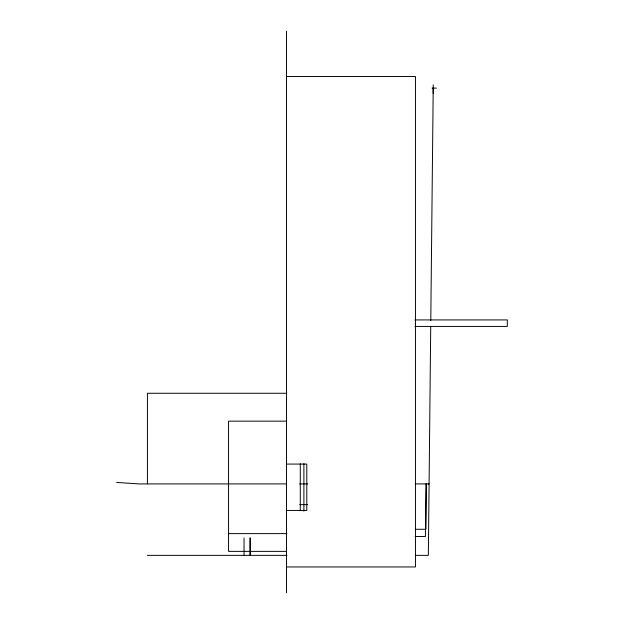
<?xml version="1.0" encoding="UTF-8"?>
<svg xmlns="http://www.w3.org/2000/svg" width="624" height="624" viewBox="0 0 624 624"><rect width="100%" height="100%" fill="white"/><g stroke="black" fill="none" stroke-linecap="round" stroke-linejoin="round"><path stroke-width="0.94" d="M425.95 483.912L425.404 536.523L415.124 536.523M426.418 483.912L425.95 529.277L415.334 529.277M428.524 484.364L428.532 483.912M430.724 326.375L428.345 555.36L415.67 555.36M430.786 320.541L433.212 88.101M286.51 76.51L415.459 76.51L415.459 566.951L286.51 566.951M432.065 88.101L436.41 88.101M414.913 319.917L507.32 319.917L507.32 326.438L414.913 326.438M286.51 393.268L147.42 393.268L147.42 483.912M286.51 421.153L228.556 421.153L228.556 551.374L286.276 551.374M286.51 464.077L306.797 464.077L306.797 510.44L286.51 510.44M286.51 483.912L138.739 483.912L116.68 482.43M299.551 483.912L307.765 483.912M415.217 483.912L429.086 483.912M299.746 504.644L307.515 504.644M228.556 533.621L286.978 533.621M147.42 555.36L287.009 555.36M433.212 84.833L433.212 93.522M303.896 463.632L303.896 511.204M300.277 463.757L300.277 510.51M286.51 31.2L286.51 592.8M250.263 537.974L250.263 555.36M250.037 537.974L250.037 555.36M244.046 537.974L244.046 555.36"/></g></svg>
